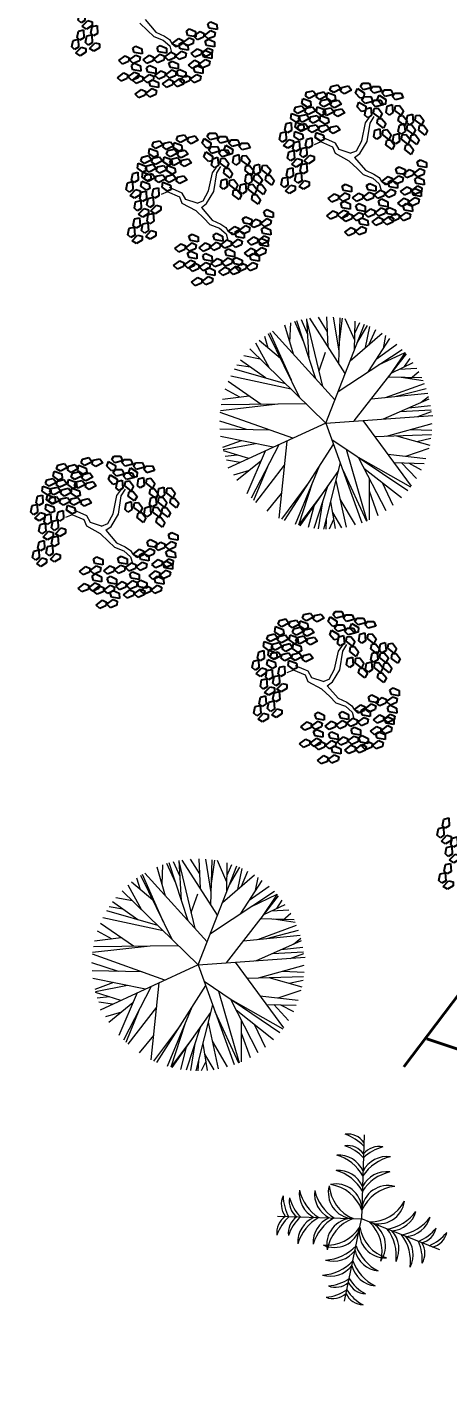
# Model space of a CAD drawing. Header units: millimetres. Extents: x 997 to 4249, y 599 to 1440.
# Drawn here: x 1456.35 to 1471.57, y 842.01 to 891.69 of the extents above; entities that cross this region are included whole.
import ezdxf

# ---------------------------------------------------------------- set-up
doc = ezdxf.new("R2010")
doc.units = ezdxf.units.MM
doc.linetypes.add('Continuo', pattern=[0])
doc.layers.add('cercas existentes', color=18, linetype='Continuous')
doc.layers.add('taludes', color=9, linetype='Continuous')
doc.styles.add('1mm', font='romans.shx', dxfattribs={"height": 2})

# ---------------------------------------------------------------- blocks, each defined once
blk = doc.blocks.new('L', base_point=(1.368, 0.591))
at = {"linetype": 'Continuo'}
for p, q in [((1.281, 0.65), (1.312, 0.675)), ((1.294, 0.6), (1.281, 0.65)), ((1.312, 0.675), (1.342, 0.621)), ((1.275, 0.567), (1.306, 0.592)), ((1.288, 0.517), (1.275, 0.567)), ((1.322, 0.591), (1.294, 0.6)), ((1.306, 0.592), (1.336, 0.538)), ((1.336, 0.538), (1.317, 0.508)), ((1.342, 0.621), (1.322, 0.591)), ((1.337, 0.489), (1.356, 0.548)), ((1.356, 0.548), (1.391, 0.554)), ((1.391, 0.554), (1.404, 0.527)), ((1.317, 0.508), (1.288, 0.517)), ((1.376, 0.484), (1.337, 0.489)), ((1.404, 0.527), (1.376, 0.484))]:
    blk.add_line(p, q, dxfattribs=at)
blk = doc.blocks.new('gtfoods1')
at = {"layer": 'taludes', "linetype": 'Continuo', "lineweight": 5, "extrusion": (-0.012368, -0.016489, 0.999788)}
for p, q in [((-463.845, 231.05, 12.071), (-463.454, 230.592, 12.068)), ((-464.037, 230.921, 12.067), (-463.756, 230.655, 12.066)), ((-463.756, 230.655, 12.066), (-463.532, 230.432, 12.065)), ((-463.454, 230.592, 12.068), (-463.141, 230.447, 12.07)), ((-463.532, 230.432, 12.065), (-463.189, 230.3, 12.067)), ((-463.189, 230.3, 12.067), (-462.95, 230.09, 12.066)), ((-463.141, 230.447, 12.07), (-462.957, 230.32, 12.07)), ((-462.957, 230.32, 12.07), (-462.874, 230.182, 12.069)), ((-462.95, 230.09, 12.066), (-462.884, 229.859, 12.063)), ((-462.874, 230.182, 12.069), (-462.717, 230.123, 12.07)), ((-455.854, 227.3, 12.097), (-455.673, 227.55, 12.103)), ((-455.695, 227.295, 12.099), (-455.543, 227.533, 12.104)), ((-455.99, 226.643, 12.084), (-455.854, 227.3, 12.097)), ((-455.803, 226.623, 12.086), (-455.695, 227.295, 12.099)), ((-457.481, 226.609, 12.065), (-457.716, 226.508, 12.061)), ((-457.039, 226.42, 12.068), (-457.481, 226.609, 12.065)), ((-456.947, 226.565, 12.071), (-457.404, 226.768, 12.069)), ((-456.81, 226.331, 12.069), (-456.947, 226.565, 12.071)), ((-456.19, 226.285, 12.076), (-455.99, 226.643, 12.084)), ((-456.063, 226.186, 12.076), (-455.803, 226.623, 12.086)), ((-456.945, 226.187, 12.065), (-457.039, 226.42, 12.068)), ((-456.447, 225.915, 12.067), (-456.945, 226.187, 12.065)), ((-456.409, 226.197, 12.072), (-456.81, 226.331, 12.069)), ((-456.409, 226.197, 12.072), (-456.19, 226.285, 12.076)), ((-456.255, 226.044, 12.071), (-456.063, 226.186, 12.076)), ((-456.255, 226.044, 12.071), (-455.864, 225.586, 12.068)), ((-461.407, 225.488, 12.097), (-461.225, 225.738, 12.103)), ((-461.248, 225.483, 12.099), (-461.096, 225.721, 12.104)), ((-456.447, 225.915, 12.067), (-456.166, 225.65, 12.066)), ((-456.166, 225.65, 12.066), (-455.942, 225.427, 12.065)), ((-455.864, 225.586, 12.068), (-455.551, 225.441, 12.07)), ((-461.543, 224.831, 12.084), (-461.407, 225.488, 12.097)), ((-461.355, 224.811, 12.086), (-461.248, 225.483, 12.099)), ((-455.942, 225.427, 12.065), (-455.599, 225.294, 12.067)), ((-455.599, 225.294, 12.067), (-455.36, 225.084, 12.066)), ((-455.551, 225.441, 12.07), (-455.367, 225.314, 12.07)), ((-455.367, 225.314, 12.07), (-455.284, 225.176, 12.069)), ((-455.36, 225.084, 12.066), (-455.295, 224.853, 12.063)), ((-455.284, 225.176, 12.069), (-455.127, 225.117, 12.07)), ((-463.033, 224.797, 12.065), (-463.268, 224.696, 12.061)), ((-462.591, 224.608, 12.068), (-463.033, 224.797, 12.065)), ((-462.5, 224.753, 12.071), (-462.956, 224.956, 12.069)), ((-462.497, 224.375, 12.065), (-462.591, 224.608, 12.068)), ((-462.363, 224.519, 12.069), (-462.5, 224.753, 12.071)), ((-461.742, 224.473, 12.076), (-461.543, 224.831, 12.084)), ((-461.615, 224.374, 12.076), (-461.355, 224.811, 12.086)), ((-462, 224.103, 12.067), (-462.497, 224.375, 12.065)), ((-461.962, 224.385, 12.072), (-462.363, 224.519, 12.069)), ((-462, 224.103, 12.067), (-461.719, 223.838, 12.066)), ((-461.962, 224.385, 12.072), (-461.742, 224.473, 12.076)), ((-461.807, 224.232, 12.071), (-461.615, 224.374, 12.076)), ((-461.807, 224.232, 12.071), (-461.417, 223.774, 12.068)), ((-461.719, 223.838, 12.066), (-461.494, 223.615, 12.065)), ((-461.494, 223.615, 12.065), (-461.152, 223.482, 12.067)), ((-461.417, 223.774, 12.068), (-461.103, 223.629, 12.07)), ((-461.103, 223.629, 12.07), (-460.919, 223.502, 12.07)), ((-461.152, 223.482, 12.067), (-460.912, 223.272, 12.066)), ((-460.919, 223.502, 12.07), (-460.837, 223.364, 12.069)), ((-460.912, 223.272, 12.066), (-460.847, 223.041, 12.063)), ((-460.837, 223.364, 12.069), (-460.68, 223.305, 12.07)), ((-465.001, 213.119, 12.084), (-464.865, 213.776, 12.097)), ((-464.865, 213.776, 12.097), (-464.683, 214.026, 12.103)), ((-464.814, 213.099, 12.086), (-464.706, 213.771, 12.099)), ((-464.706, 213.771, 12.099), (-464.554, 214.009, 12.104)), ((-465.958, 213.041, 12.071), (-466.415, 213.244, 12.069)), ((-465.2, 212.761, 12.076), (-465.001, 213.119, 12.084)), ((-466.492, 213.085, 12.065), (-466.726, 212.984, 12.061)), ((-466.049, 212.895, 12.068), (-466.492, 213.085, 12.065)), ((-465.956, 212.663, 12.065), (-466.049, 212.895, 12.068)), ((-465.821, 212.807, 12.069), (-465.958, 213.041, 12.071)), ((-465.458, 212.391, 12.067), (-465.956, 212.663, 12.065)), ((-465.42, 212.673, 12.072), (-465.821, 212.807, 12.069)), ((-465.42, 212.673, 12.072), (-465.2, 212.761, 12.076)), ((-465.266, 212.52, 12.071), (-465.073, 212.662, 12.076)), ((-465.073, 212.662, 12.076), (-464.814, 213.099, 12.086)), ((-465.458, 212.391, 12.067), (-465.177, 212.125, 12.066)), ((-465.266, 212.52, 12.071), (-464.875, 212.062, 12.068)), ((-465.177, 212.125, 12.066), (-464.952, 211.902, 12.065)), ((-464.952, 211.902, 12.065), (-464.61, 211.77, 12.067)), ((-464.875, 212.062, 12.068), (-464.562, 211.917, 12.07)), ((-464.61, 211.77, 12.067), (-464.37, 211.56, 12.066)), ((-464.562, 211.917, 12.07), (-464.377, 211.79, 12.07)), ((-464.377, 211.79, 12.07), (-464.295, 211.652, 12.069)), ((-464.295, 211.652, 12.069), (-464.138, 211.593, 12.07)), ((-464.37, 211.56, 12.066), (-464.305, 211.329, 12.063)), ((-456.843, 208.137, 12.097), (-456.661, 208.388, 12.103)), ((-456.684, 208.132, 12.099), (-456.532, 208.37, 12.104)), ((-456.979, 207.48, 12.084), (-456.843, 208.137, 12.097)), ((-456.792, 207.461, 12.086), (-456.684, 208.132, 12.099)), ((-458.469, 207.446, 12.065), (-458.704, 207.346, 12.061)), ((-458.027, 207.257, 12.068), (-458.469, 207.446, 12.065)), ((-457.936, 207.402, 12.071), (-458.392, 207.606, 12.069)), ((-457.933, 207.024, 12.065), (-458.027, 207.257, 12.068)), ((-457.799, 207.168, 12.069), (-457.936, 207.402, 12.071)), ((-457.398, 207.034, 12.072), (-457.799, 207.168, 12.069)), ((-457.178, 207.122, 12.076), (-456.979, 207.48, 12.084)), ((-457.051, 207.023, 12.076), (-456.792, 207.461, 12.086)), ((-457.436, 206.752, 12.067), (-457.933, 207.024, 12.065)), ((-457.436, 206.752, 12.067), (-457.155, 206.487, 12.066)), ((-457.398, 207.034, 12.072), (-457.178, 207.122, 12.076)), ((-457.244, 206.881, 12.071), (-457.051, 207.023, 12.076)), ((-457.244, 206.881, 12.071), (-456.853, 206.423, 12.068)), ((-457.155, 206.487, 12.066), (-456.93, 206.264, 12.065)), ((-456.93, 206.264, 12.065), (-456.588, 206.132, 12.067)), ((-456.853, 206.423, 12.068), (-456.54, 206.278, 12.07)), ((-456.54, 206.278, 12.07), (-456.355, 206.151, 12.07)), ((-456.588, 206.132, 12.067), (-456.348, 205.921, 12.066)), ((-456.355, 206.151, 12.07), (-456.273, 206.013, 12.069)), ((-456.348, 205.921, 12.066), (-456.283, 205.69, 12.063)), ((-456.273, 206.013, 12.069), (-456.116, 205.955, 12.07))]:
    blk.add_line(p, q, dxfattribs=at)
at = {"layer": 'taludes', "lineweight": 5, "extrusion": (-0.01642, -0.01246, 0.999788)}
for p, q in [((-458.1, 219.371, 12.099), (-458.424, 220.088, 12.102)), ((-457.659, 218.014, 12.089), (-458.341, 220.113, 12.104)), ((-457.95, 219.623, 12.104), (-458.183, 220.154, 12.107)), ((-457.896, 218.742, 12.094), (-457.985, 220.195, 12.111)), ((-457.402, 217.731, 12.09), (-457.983, 220.16, 12.11)), ((-456.592, 218.21, 12.109), (-457.875, 220.214, 12.113)), ((-457.235, 219.718, 12.117), (-457.564, 220.248, 12.118)), ((-457.211, 219.178, 12.111), (-457.258, 220.258, 12.124)), ((-456.817, 219.031, 12.116), (-457.016, 220.248, 12.127)), ((-456.831, 218.583, 12.11), (-456.78, 220.223, 12.131)), ((-456.807, 219.36, 12.12), (-456.689, 220.21, 12.132)), ((-456.251, 219.412, 12.13), (-456.59, 220.193, 12.134)), ((-456.258, 219.066, 12.125), (-456.237, 220.11, 12.138)), ((-458.234, 217.329, 12.071), (-459.373, 219.648, 12.081)), ((-458.545, 217.96, 12.074), (-459.31, 219.688, 12.083)), ((-456.966, 217.251, 12.091), (-459.226, 219.738, 12.085)), ((-458.471, 218.906, 12.087), (-458.778, 219.96, 12.095)), ((-458.596, 219.338, 12.09), (-458.567, 220.041, 12.099)), ((-457.294, 216.411, 12.075), (-455.893, 220.002, 12.143)), ((-456.413, 218.669, 12.118), (-455.253, 219.672, 12.149)), ((-456.246, 219.67, 12.133), (-456.069, 220.058, 12.141)), ((-456.161, 219.314, 12.13), (-455.785, 219.949, 12.144)), ((-455.859, 219.148, 12.133), (-455.698, 219.911, 12.145)), ((-455.721, 219.267, 12.136), (-455.487, 219.807, 12.147)), ((-455.209, 219.112, 12.143), (-455.121, 219.585, 12.15)), ((-457.294, 216.411, 12.075), (-460.047, 219.098, 12.063)), ((-459.333, 218.401, 12.066), (-459.828, 219.305, 12.069)), ((-458.934, 218.753, 12.077), (-459.71, 219.405, 12.073)), ((-459.384, 219.131, 12.075), (-459.512, 219.554, 12.078)), ((-456.848, 217.553, 12.097), (-454.526, 219.082, 12.154)), ((-455.75, 218.276, 12.124), (-454.972, 219.478, 12.151)), ((-455.441, 218.753, 12.135), (-454.72, 219.27, 12.153)), ((-459.482, 218.046, 12.059), (-460.392, 218.692, 12.053)), ((-459.672, 218.732, 12.065), (-460.272, 218.846, 12.056)), ((-457.54, 218.306, 12.095), (-457.309, 218.984, 12.107)), ((-456.266, 216.484, 12.093), (-454.379, 218.921, 12.154)), ((-455.382, 218.518, 12.133), (-454.425, 218.974, 12.154)), ((-454.425, 218.974, 12.154), (-455.02, 218.092, 12.133)), ((-454.908, 218.237, 12.137), (-454.135, 218.607, 12.154)), ((-454.447, 218.457, 12.147), (-454.245, 218.757, 12.154)), ((-458.555, 217.642, 12.07), (-460.743, 218.115, 12.04)), ((-458.755, 217.837, 12.069), (-460.605, 218.37, 12.045)), ((-460.023, 218.431, 12.055), (-460.515, 218.515, 12.048)), ((-455.02, 218.092, 12.133), (-453.818, 218.058, 12.153)), ((-454.639, 218.366, 12.143), (-454.004, 218.405, 12.154)), ((-454.565, 218.079, 12.141), (-453.772, 217.959, 12.152)), ((-454.228, 218.028, 12.146), (-453.932, 218.281, 12.154)), ((-460.407, 217.347, 12.036), (-460.94, 217.638, 12.03)), ((-459.638, 217.085, 12.045), (-460.835, 217.914, 12.036)), ((-455.135, 217.334, 12.122), (-453.726, 217.848, 12.152)), ((-454.8, 217.367, 12.128), (-453.657, 217.665, 12.15)), ((-459.032, 217.091, 12.055), (-461.115, 216.856, 12.018)), ((-458.002, 217.102, 12.072), (-461.084, 217.07, 12.021)), ((-460.076, 217.388, 12.041), (-461.044, 217.268, 12.024)), ((-455.647, 217.282, 12.113), (-453.601, 217.488, 12.149)), ((-455.202, 216.559, 12.111), (-453.549, 217.292, 12.147)), ((-453.843, 217.162, 12.141), (-453.571, 217.378, 12.148)), ((-458.497, 215.855, 12.048), (-461.122, 216.795, 12.017)), ((-457.294, 216.411, 12.075), (-453.419, 216.686, 12.142)), ((-454.604, 216.824, 12.124), (-453.476, 216.887, 12.144)), ((-454.283, 216.967, 12.131), (-453.5, 217.047, 12.145)), ((-453.964, 216.647, 12.133), (-453.469, 216.826, 12.143)), ((-460.173, 216.171, 12.025), (-461.14, 216.481, 12.013)), ((-459.326, 216.152, 12.038), (-461.135, 216.193, 12.009)), ((-457.294, 216.411, 12.075), (-460.848, 214.771, 11.996)), ((-457.294, 216.411, 12.075), (-455.988, 212.791, 12.051)), ((-455.951, 216.506, 12.098), (-454.2, 214.124, 12.097)), ((-455.103, 215.938, 12.105), (-453.447, 216.395, 12.138)), ((-454.229, 216.179, 12.122), (-453.455, 216.152, 12.135)), ((-459.203, 215.529, 12.033), (-461.109, 215.919, 12.006)), ((-460.362, 215.766, 12.017), (-461.037, 215.522, 12.002)), ((-459.849, 215.661, 12.024), (-461.014, 215.433, 12.002)), ((-458.996, 215.625, 12.037), (-460.003, 213.679, 11.996)), ((-458.711, 215.757, 12.044), (-459.001, 212.963, 12.004)), ((-457.022, 215.657, 12.07), (-458.802, 212.872, 12.006)), ((-457.079, 215.814, 12.071), (-454.327, 213.961, 12.093)), ((-455.524, 215.925, 12.098), (-453.47, 215.988, 12.133)), ((-454.731, 215.949, 12.111), (-453.531, 215.61, 12.127)), ((-453.998, 215.742, 12.121), (-453.487, 215.856, 12.131)), ((-460.091, 215.12, 12.013), (-461.007, 215.404, 12.001)), ((-460.51, 215.25, 12.008), (-460.946, 215.201, 12)), ((-459.499, 215.393, 12.026), (-460.162, 213.847, 11.996)), ((-456.556, 215.462, 12.075), (-455.807, 212.862, 12.055)), ((-456.12, 215.168, 12.079), (-454.223, 214.093, 12.097)), ((-456.12, 215.168, 12.079), (-455.126, 213.232, 12.071)), ((-455.054, 215.286, 12.098), (-453.668, 215.125, 12.119)), ((-454.394, 215.21, 12.108), (-453.557, 215.494, 12.125)), ((-460.396, 214.979, 12.006), (-460.895, 215.057, 11.999)), ((-460.069, 214.692, 12.008), (-460.646, 214.524, 11.996)), ((-459.655, 215.028, 12.019), (-460.524, 214.322, 11.996)), ((-459.413, 214.819, 12.02), (-459.917, 213.597, 11.997)), ((-458.802, 214.879, 12.031), (-459.846, 213.532, 11.997)), ((-457.524, 214.871, 12.052), (-458.413, 212.73, 12.011)), ((-456.841, 214.685, 12.061), (-458.243, 212.682, 12.013)), ((-456.771, 214.962, 12.066), (-457.375, 212.564, 12.026)), ((-456.683, 214.717, 12.064), (-455.827, 212.853, 12.055)), ((-455.918, 214.774, 12.077), (-454.56, 213.703, 12.086)), ((-454.826, 214.976, 12.098), (-453.736, 214.947, 12.115)), ((-454.549, 214.968, 12.102), (-454.016, 214.396, 12.104)), ((-454.304, 214.962, 12.106), (-453.839, 214.717, 12.111)), ((-457.936, 214.226, 12.037), (-458.905, 212.917, 12.005)), ((-457.778, 214.26, 12.04), (-458.285, 212.702, 12.013)), ((-457.224, 214.139, 12.048), (-457.732, 212.588, 12.02)), ((-456.932, 214.327, 12.055), (-456.563, 212.633, 12.04)), ((-455.731, 214.412, 12.076), (-455.728, 212.896, 12.057)), ((-455.257, 214.253, 12.082), (-454.864, 213.428, 12.078)), ((-458.909, 213.85, 12.017), (-459.434, 213.214, 12)), ((-457.458, 213.805, 12.04), (-458.285, 212.702, 12.013)), ((-456.783, 213.645, 12.049), (-456.239, 212.711, 12.046)), ((-455.73, 213.949, 12.07), (-455.411, 213.055, 12.064)), ((-457.722, 213.428, 12.031), (-457.934, 212.617, 12.017)), ((-457.416, 213.553, 12.037), (-457.569, 212.573, 12.023)), ((-457.126, 213.555, 12.042), (-456.961, 212.578, 12.033)), ((-457.06, 213.167, 12.038), (-456.729, 212.605, 12.037)), ((-457.285, 212.924, 12.032), (-457.298, 212.563, 12.027)), ((-457.017, 212.907, 12.036), (-457.178, 212.565, 12.029)), ((-463.101, 199.248, 12.087), (-463.408, 200.302, 12.095)), ((-463.226, 199.679, 12.09), (-463.197, 200.383, 12.099)), ((-462.73, 199.712, 12.099), (-463.054, 200.43, 12.102)), ((-462.289, 198.355, 12.089), (-462.971, 200.454, 12.104)), ((-462.58, 199.964, 12.104), (-462.814, 200.495, 12.107)), ((-462.526, 199.083, 12.094), (-462.615, 200.537, 12.111)), ((-462.032, 198.072, 12.09), (-462.613, 200.501, 12.11)), ((-461.222, 198.552, 12.109), (-462.505, 200.555, 12.113)), ((-461.865, 200.059, 12.117), (-462.194, 200.59, 12.118)), ((-461.924, 196.752, 12.075), (-460.523, 200.343, 12.143)), ((-461.841, 199.519, 12.111), (-461.889, 200.599, 12.124)), ((-461.447, 199.373, 12.116), (-461.646, 200.589, 12.127)), ((-461.461, 198.925, 12.11), (-461.41, 200.565, 12.131)), ((-461.437, 199.702, 12.12), (-461.319, 200.551, 12.132)), ((-460.881, 199.753, 12.13), (-461.221, 200.534, 12.134)), ((-460.888, 199.408, 12.125), (-460.867, 200.451, 12.138)), ((-460.876, 200.011, 12.133), (-460.7, 200.399, 12.141)), ((-460.792, 199.655, 12.13), (-460.415, 200.291, 12.144)), ((-460.489, 199.489, 12.133), (-460.328, 200.252, 12.145)), ((-463.564, 199.094, 12.077), (-464.34, 199.747, 12.073)), ((-464.014, 199.472, 12.075), (-464.143, 199.896, 12.078)), ((-462.865, 197.67, 12.071), (-464.004, 199.989, 12.081)), ((-463.175, 198.302, 12.074), (-463.94, 200.029, 12.083)), ((-461.596, 197.592, 12.091), (-463.856, 200.079, 12.085)), ((-461.043, 199.011, 12.118), (-459.883, 200.013, 12.149)), ((-460.38, 198.617, 12.124), (-459.602, 199.819, 12.151)), ((-460.351, 199.609, 12.136), (-460.117, 200.148, 12.147)), ((-459.839, 199.453, 12.143), (-459.751, 199.927, 12.15)), ((-461.924, 196.752, 12.075), (-464.677, 199.439, 12.063)), ((-463.963, 198.742, 12.066), (-464.458, 199.647, 12.069)), ((-462.17, 198.647, 12.095), (-461.939, 199.325, 12.107)), ((-461.478, 197.895, 12.097), (-459.156, 199.423, 12.154)), ((-460.896, 196.825, 12.093), (-459.009, 199.262, 12.154)), ((-460.071, 199.095, 12.135), (-459.35, 199.611, 12.153)), ((-460.012, 198.86, 12.133), (-459.055, 199.315, 12.154)), ((-459.055, 199.315, 12.154), (-459.65, 198.434, 12.133)), ((-463.385, 198.178, 12.069), (-465.235, 198.711, 12.045)), ((-464.653, 198.772, 12.055), (-465.145, 198.857, 12.048)), ((-464.112, 198.387, 12.059), (-465.022, 199.034, 12.053)), ((-464.302, 199.073, 12.065), (-464.903, 199.187, 12.056)), ((-459.539, 198.578, 12.137), (-458.766, 198.948, 12.154)), ((-459.269, 198.707, 12.143), (-458.635, 198.747, 12.154)), ((-459.077, 198.799, 12.147), (-458.876, 199.098, 12.154)), ((-464.268, 197.426, 12.045), (-465.466, 198.255, 12.036)), ((-463.186, 197.983, 12.07), (-465.373, 198.456, 12.04)), ((-459.65, 198.434, 12.133), (-458.448, 198.399, 12.153)), ((-459.195, 198.421, 12.141), (-458.403, 198.301, 12.152)), ((-458.858, 198.37, 12.146), (-458.563, 198.623, 12.154)), ((-464.707, 197.73, 12.041), (-465.674, 197.61, 12.024)), ((-465.037, 197.689, 12.036), (-465.57, 197.979, 12.03)), ((-460.278, 197.623, 12.113), (-458.231, 197.829, 12.149)), ((-459.765, 197.675, 12.122), (-458.356, 198.19, 12.152)), ((-459.43, 197.709, 12.128), (-458.287, 198.006, 12.15)), ((-458.473, 197.503, 12.141), (-458.201, 197.72, 12.148)), ((-463.662, 197.432, 12.055), (-465.745, 197.198, 12.018)), ((-462.632, 197.443, 12.072), (-465.714, 197.411, 12.021)), ((-459.832, 196.9, 12.111), (-458.179, 197.634, 12.147)), ((-459.234, 197.166, 12.124), (-458.107, 197.228, 12.144)), ((-458.913, 197.308, 12.131), (-458.13, 197.389, 12.145)), ((-464.804, 196.513, 12.025), (-465.77, 196.822, 12.013)), ((-463.127, 196.197, 12.048), (-465.752, 197.137, 12.017)), ((-461.924, 196.752, 12.075), (-465.478, 195.112, 11.996)), ((-461.924, 196.752, 12.075), (-458.049, 197.027, 12.142)), ((-461.924, 196.752, 12.075), (-460.618, 193.133, 12.051)), ((-460.581, 196.847, 12.098), (-458.83, 194.465, 12.097)), ((-459.733, 196.279, 12.105), (-458.077, 196.736, 12.138)), ((-458.594, 196.988, 12.133), (-458.099, 197.168, 12.143)), ((-463.956, 196.494, 12.038), (-465.765, 196.534, 12.009)), ((-463.833, 195.871, 12.033), (-465.739, 196.26, 12.006)), ((-460.154, 196.266, 12.098), (-458.1, 196.329, 12.133)), ((-459.361, 196.291, 12.111), (-458.161, 195.952, 12.127)), ((-458.859, 196.52, 12.122), (-458.086, 196.493, 12.135)), ((-464.992, 196.108, 12.017), (-465.667, 195.864, 12.002)), ((-464.479, 196.003, 12.024), (-465.645, 195.775, 12.002)), ((-464.721, 195.461, 12.013), (-465.637, 195.746, 12.001)), ((-464.129, 195.734, 12.026), (-464.792, 194.188, 11.996)), ((-463.627, 195.966, 12.037), (-464.633, 194.021, 11.996)), ((-463.341, 196.098, 12.044), (-463.631, 193.305, 12.004)), ((-461.652, 195.998, 12.07), (-463.433, 193.213, 12.006)), ((-461.709, 196.155, 12.071), (-458.957, 194.303, 12.093)), ((-461.186, 195.803, 12.075), (-460.437, 193.203, 12.055)), ((-459.024, 195.551, 12.108), (-458.187, 195.835, 12.125)), ((-458.628, 196.084, 12.121), (-458.117, 196.197, 12.131)), ((-465.14, 195.591, 12.008), (-465.576, 195.543, 12)), ((-465.026, 195.321, 12.006), (-465.525, 195.399, 11.999)), ((-464.285, 195.37, 12.019), (-465.154, 194.663, 11.996)), ((-461.402, 195.304, 12.066), (-462.006, 192.906, 12.026)), ((-460.75, 195.51, 12.079), (-458.853, 194.434, 12.097)), ((-460.75, 195.51, 12.079), (-459.756, 193.573, 12.071)), ((-459.685, 195.628, 12.098), (-458.298, 195.467, 12.119)), ((-459.456, 195.317, 12.098), (-458.366, 195.288, 12.115)), ((-459.18, 195.31, 12.102), (-458.646, 194.738, 12.104)), ((-458.934, 195.303, 12.106), (-458.469, 195.058, 12.111)), ((-464.699, 195.034, 12.008), (-465.276, 194.865, 11.996)), ((-464.044, 195.16, 12.02), (-464.547, 193.938, 11.997)), ((-463.432, 195.221, 12.031), (-464.476, 193.873, 11.997)), ((-462.154, 195.213, 12.052), (-463.043, 193.071, 12.011)), ((-461.471, 195.027, 12.061), (-462.873, 193.024, 12.013)), ((-461.313, 195.059, 12.064), (-460.457, 193.195, 12.055)), ((-460.548, 195.116, 12.077), (-459.19, 194.045, 12.086)), ((-460.362, 194.753, 12.076), (-460.358, 193.237, 12.057)), ((-462.566, 194.568, 12.037), (-463.536, 193.259, 12.005)), ((-462.408, 194.601, 12.04), (-462.915, 193.043, 12.013)), ((-461.854, 194.48, 12.048), (-462.362, 192.93, 12.02)), ((-461.562, 194.668, 12.055), (-461.193, 192.975, 12.04)), ((-460.361, 194.29, 12.07), (-460.041, 193.397, 12.064)), ((-459.887, 194.595, 12.082), (-459.494, 193.769, 12.078)), ((-463.539, 194.192, 12.017), (-464.064, 193.555, 12)), ((-462.088, 194.146, 12.04), (-462.915, 193.043, 12.013)), ((-462.352, 193.769, 12.031), (-462.564, 192.958, 12.017)), ((-462.046, 193.894, 12.037), (-462.199, 192.915, 12.023)), ((-461.756, 193.896, 12.042), (-461.591, 192.919, 12.033)), ((-461.413, 193.986, 12.049), (-460.869, 193.052, 12.046)), ((-461.915, 193.266, 12.032), (-461.928, 192.905, 12.027)), ((-461.647, 193.248, 12.036), (-461.808, 192.906, 12.029)), ((-461.691, 193.508, 12.038), (-461.359, 192.946, 12.037))]:
    blk.add_line(p, q, dxfattribs=at)
at = {"layer": 'taludes', "linetype": 'Continuous', "lineweight": 5}
for p in [(-455.907, 190.588, 12.071), (-459.049, 187.631, 12.071), (-456.62, 184.552, 12.071), (-453.165, 186.409, 12.071)]:
    blk.add_line(p, (-455.999, 187.539, 12.071), dxfattribs=at)
for centre, radius, start, end in [((-456.495, 189.908, 12.071), 0.704, 34.5568, 97.8912), ((-457.091, 189.101, 12.071), 1.585, 42.3431, 71.6462), ((-456.841, 188.878, 12.071), 0.975, 23.5157, 93.6605), ((-457.373, 188.286, 12.071), 1.635, 29.638, 73.3034), ((-456.508, 189.492, 12.071), 0.704, 34.5568, 97.8912), ((-457.104, 188.685, 12.071), 1.585, 42.3431, 71.6462), ((-454.583, 188.201, 12.071), 1.635, 103.2303, 146.8956), ((-455.078, 188.825, 12.071), 0.975, 82.8731, 153.0179), ((-454.828, 188.616, 12.071), 1.585, 104.8875, 134.1905), ((-455.373, 189.458, 12.071), 0.704, 78.6425, 141.9769), ((-456.858, 188.324, 12.071), 0.975, 23.5157, 93.6605), ((-457.39, 187.731, 12.071), 1.635, 29.638, 73.3034), ((-456.932, 187.853, 12.071), 0.951, 1.6928, 101.9014), ((-457.342, 187.361, 12.071), 1.438, 19.9333, 81.4546), ((-454.6, 187.647, 12.071), 1.635, 103.2303, 146.8956), ((-455.095, 188.27, 12.071), 0.975, 82.8731, 153.0179), ((-458.206, 188.064, 12.071), 0.704, 154.0494, 217.3837), ((-457.255, 188.381, 12.071), 1.585, 180.2943, 209.5974), ((-457.918, 188.165, 12.071), 0.704, 168.6425, 231.9769), ((-457.077, 188.711, 12.071), 1.585, 194.8875, 224.1905), ((-457.285, 188.46, 12.071), 0.975, 172.8731, 243.0179), ((-456.662, 188.955, 12.071), 1.635, 193.2303, 236.8956), ((-456.731, 188.443, 12.071), 0.975, 172.8731, 243.0179), ((-456.107, 188.939, 12.071), 1.635, 193.2303, 236.8956), ((-456.256, 188.489, 12.071), 0.951, 164.6323, 264.8409), ((-455.74, 188.868, 12.071), 1.438, 185.079, 246.6004), ((-455.049, 187.796, 12.071), 0.951, 74.6323, 174.8409), ((-454.67, 187.28, 12.071), 1.438, 95.079, 156.6004), ((-455.708, 188.862, 12.071), 1.438, 269.9333, 331.4546), ((-455.385, 188.308, 12.071), 0.951, 251.6928, 351.9014), ((-455.343, 188.78, 12.071), 1.635, 279.638, 323.3034), ((-454.968, 188.077, 12.071), 0.975, 273.5157, 343.6605), ((-458.369, 187.043, 12.071), 0.704, 124.5568, 187.8912), ((-457.562, 186.447, 12.071), 1.585, 132.3431, 161.6462), ((-457.953, 187.03, 12.071), 0.704, 124.5568, 187.8912), ((-457.146, 186.434, 12.071), 1.585, 132.3431, 161.6462), ((-457.339, 186.697, 12.071), 0.975, 113.5157, 183.6605), ((-456.746, 186.165, 12.071), 1.635, 119.638, 163.3034), ((-456.784, 186.68, 12.071), 0.975, 113.5157, 183.6605), ((-456.191, 186.148, 12.071), 1.635, 119.638, 163.3034), ((-456.313, 186.606, 12.071), 0.951, 91.6928, 191.9014), ((-455.821, 186.196, 12.071), 1.438, 109.9333, 171.4546), ((-456.698, 186.378, 12.071), 1.438, 345.079, 46.6004), ((-456.083, 186.558, 12.071), 0.951, 324.6323, 64.8409), ((-454.828, 188.574, 12.071), 1.635, 279.638, 323.3034), ((-454.453, 187.872, 12.071), 0.975, 273.5157, 343.6605), ((-457.263, 188.025, 12.071), 1.438, 265.079, 326.6004), ((-456.98, 187.451, 12.071), 0.951, 244.6323, 344.8409), ((-455.135, 187.068, 12.071), 0.951, 171.6928, 271.9014), ((-454.646, 187.481, 12.071), 1.438, 189.9333, 251.4546), ((-456.377, 186.187, 12.071), 1.635, 353.2303, 36.8956), ((-455.621, 186.439, 12.071), 0.975, 332.8731, 43.0179), ((-455.861, 185.981, 12.071), 1.635, 353.2303, 36.8956), ((-455.106, 186.233, 12.071), 0.975, 332.8731, 43.0179), ((-454.544, 188.185, 12.071), 1.585, 292.3431, 321.6462), ((-453.99, 187.349, 12.071), 0.704, 284.5568, 347.8912), ((-454.158, 188.03, 12.071), 1.585, 292.3431, 321.6462), ((-453.603, 187.195, 12.071), 0.704, 284.5568, 347.8912), ((-457.396, 187.676, 12.071), 1.635, 273.2303, 316.8956), ((-457.017, 186.976, 12.071), 0.975, 252.8731, 323.0179), ((-455.29, 186.617, 12.071), 0.975, 193.5157, 263.6605), ((-454.663, 187.108, 12.071), 1.635, 199.638, 243.3034), ((-455.387, 186.069, 12.071), 1.585, 354.8875, 24.1905), ((-454.41, 186.294, 12.071), 0.704, 328.6425, 31.9769), ((-457.509, 187.132, 12.071), 1.635, 273.2303, 316.8956), ((-457.13, 186.432, 12.071), 0.975, 252.8731, 323.0179), ((-455.403, 186.073, 12.071), 0.975, 193.5157, 263.6605), ((-454.776, 186.565, 12.071), 1.635, 199.638, 243.3034), ((-457.34, 186.681, 12.071), 1.585, 274.8875, 304.1905), ((-455.111, 186.218, 12.071), 1.585, 212.3431, 241.6462), ((-457.425, 186.274, 12.071), 1.585, 274.8875, 304.1905), ((-457.033, 185.35, 12.071), 0.704, 248.6425, 311.9769), ((-456.949, 185.758, 12.071), 0.704, 248.6425, 311.9769), ((-455.922, 185.119, 12.071), 0.704, 204.5568, 267.8912), ((-455.195, 185.811, 12.071), 1.585, 212.3431, 241.6462), ((-455.837, 185.527, 12.071), 0.704, 204.5568, 267.8912)]:
    blk.add_arc(centre, radius, start, end, dxfattribs=at)
at = {"layer": 'taludes', "linetype": 'Continuo', "lineweight": 5, "extrusion": (-0.012368, -0.016489, 0.999788)}
for p, xscale, yscale, zscale, rotation in [((-511.324, -94.289, 13.996), 4.693247905007419, 4.693247905007419, 4.693247905007419, 11.23182489907098), ((-507.837, -92.187, 13.996), 4.693247904105663, 4.693247904105663, 4.693247904105663, 135.1959007807611), ((-510.931, -95.2, 13.996), 4.693247905007419, 4.693247905007419, 4.693247905007419, 11.23182489907098), ((-510.63, -94.774, 13.996), 4.693247905007419, 4.693247905007419, 4.693247905007419, 11.23182489907098), ((-508.301, -92.859, 13.996), 4.693247904105663, 4.693247904105663, 4.693247904105663, 135.1959007807611), ((-509.479, -94.526, 13.996), 4.693247904105663, 4.693247904105663, 4.693247904105663, 135.1959007807611), ((-508.788, -93.976, 13.996), 4.693247904105663, 4.693247904105663, 4.693247904105663, 135.1959007807611), ((-508.227, -93.417, 13.996), 4.693247904105663, 4.693247904105663, 4.693247904105663, 135.1959007807611), ((-507.531, -92.747, 13.996), 4.693247904105663, 4.693247904105663, 4.693247904105663, 135.1959007807611), ((-508.104, -94.171, 13.996), 4.693247904105663, 4.693247904105663, 4.693247904105663, 135.1959007807611), ((-507.362, -93.139, 13.996), 4.693247904105663, 4.693247904105663, 4.693247904105663, 135.1959007807611), ((-509.146, -95.051, 13.996), 4.693247904105663, 4.693247904105663, 4.693247904105663, 135.1959007807611), ((-508.658, -94.79, 13.996), 4.693247904105663, 4.693247904105663, 4.693247904105663, 135.1959007807611), ((-507.697, -94.248, 13.996), 4.693247904105663, 4.693247904105663, 4.693247904105663, 135.1959007807611), ((-507.293, -93.766, 13.996), 4.693247904105663, 4.693247904105663, 4.693247904105663, 135.1959007807611), ((-508.269, -95.144, 13.996), 4.693247904105663, 4.693247904105663, 4.693247904105663, 135.1959007807611), ((-502.353, -91.225, 13.984), 4.693247905292083, 4.693247905292083, 4.693247905292083, 305.0710582407918), ((-501.548, -90.56, 13.984), 4.693247904986873, 4.693247904986873, 4.693247904986873, 292.8731664010561), ((-500.773, -90.28, 13.984), 4.693247904986873, 4.693247904986873, 4.693247904986873, 292.8731664010561), ((-502.936, -91.93, 13.984), 4.693247905292083, 4.693247905292083, 4.693247905292083, 305.0710582407918), ((-502.335, -91.854, 13.984), 4.693247905292083, 4.693247905292083, 4.693247905292083, 305.0710582407918), ((-501.21, -90.916, 13.984), 4.693247904986873, 4.693247904986873, 4.693247904986873, 292.8731664010561), ((-500.345, -90.688, 13.984), 4.693247905158423, 4.693247905158423, 4.693247905158423, 240.0875733262941), ((-502.937, -92.607, 13.984), 4.693247905292083, 4.693247905292083, 4.693247905292083, 305.0710582407918), ((-502.617, -92.761, 13.984), 4.693247905292083, 4.693247905292083, 4.693247905292083, 305.0710582407918), ((-502.05, -92.034, 13.984), 4.693247905292083, 4.693247905292083, 4.693247905292083, 305.0710582407918), ((-500.903, -91.228, 13.984), 4.693247905158423, 4.693247905158423, 4.693247905158423, 240.0875733262941), ((-499.544, -90.522, 13.984), 4.693247905158423, 4.693247905158423, 4.693247905158423, 240.0875733262941), ((-504.903, -95.341, 14.083), 4.693247904986873, 4.693247904986873, 4.693247904986873, 292.8731664010561), ((-502.896, -93.37, 13.984), 4.693247905007419, 4.693247905007419, 4.693247905007419, 11.23182489907098), ((-502.447, -93.054, 13.984), 4.693247905292083, 4.693247905292083, 4.693247905292083, 305.0710582407918), ((-501.812, -92.625, 13.984), 4.693247905292083, 4.693247905292083, 4.693247905292083, 305.0710582407918), ((-500.177, -91.658, 13.984), 4.693247905158423, 4.693247905158423, 4.693247905158423, 240.0875733262941), ((-499.524, -91.381, 13.984), 4.693247905158423, 4.693247905158423, 4.693247905158423, 240.0875733262941), ((-499.579, -90.975, 13.984), 4.693247905158423, 4.693247905158423, 4.693247905158423, 240.0875733262941), ((-506.29, -96.71, 14.083), 4.693247905292083, 4.693247905292083, 4.693247905292083, 305.0710582407918), ((-505.708, -96.005, 14.083), 4.693247905292083, 4.693247905292083, 4.693247905292083, 305.0710582407918), ((-504.564, -95.697, 14.083), 4.693247904986873, 4.693247904986873, 4.693247904986873, 292.8731664010561), ((-504.128, -95.06, 14.083), 4.693247904986873, 4.693247904986873, 4.693247904986873, 292.8731664010561), ((-502.248, -93.739, 13.984), 4.693247905007419, 4.693247905007419, 4.693247905007419, 11.23182489907098), ((-501.959, -93.371, 13.984), 4.693247905007419, 4.693247905007419, 4.693247905007419, 11.23182489907098), ((-506.292, -97.387, 14.083), 4.693247905292083, 4.693247905292083, 4.693247905292083, 305.0710582407918), ((-505.689, -96.635, 14.083), 4.693247905292083, 4.693247905292083, 4.693247905292083, 305.0710582407918), ((-505.405, -96.814, 14.083), 4.693247905292083, 4.693247905292083, 4.693247905292083, 305.0710582407918), ((-504.257, -96.008, 14.083), 4.693247905158423, 4.693247905158423, 4.693247905158423, 240.0875733262941), ((-503.7, -95.469, 14.083), 4.693247905158423, 4.693247905158423, 4.693247905158423, 240.0875733262941), ((-506.251, -98.15, 14.083), 4.693247905007419, 4.693247905007419, 4.693247905007419, 11.23182489907098), ((-505.971, -97.541, 14.083), 4.693247905292083, 4.693247905292083, 4.693247905292083, 305.0710582407918), ((-502.934, -95.755, 14.083), 4.693247905158423, 4.693247905158423, 4.693247905158423, 240.0875733262941), ((-502.899, -95.302, 14.083), 4.693247905158423, 4.693247905158423, 4.693247905158423, 240.0875733262941), ((-501.856, -94.65, 13.984), 4.693247905007419, 4.693247905007419, 4.693247905007419, 11.23182489907098), ((-501.554, -94.224, 13.984), 4.693247905007419, 4.693247905007419, 4.693247905007419, 11.23182489907098), ((-499.226, -92.309, 13.984), 4.693247904105663, 4.693247904105663, 4.693247904105663, 135.1959007807611), ((-498.761, -91.637, 13.984), 4.693247904105663, 4.693247904105663, 4.693247904105663, 135.1959007807611), ((-505.801, -97.834, 14.083), 4.693247905292083, 4.693247905292083, 4.693247905292083, 305.0710582407918), ((-505.167, -97.405, 14.083), 4.693247905292083, 4.693247905292083, 4.693247905292083, 305.0710582407918), ((-503.531, -96.439, 14.083), 4.693247905158423, 4.693247905158423, 4.693247905158423, 240.0875733262941), ((-502.878, -96.161, 14.083), 4.693247905158423, 4.693247905158423, 4.693247905158423, 240.0875733262941), ((-500.404, -93.977, 13.984), 4.693247904105663, 4.693247904105663, 4.693247904105663, 135.1959007807611), ((-499.713, -93.426, 13.984), 4.693247904105663, 4.693247904105663, 4.693247904105663, 135.1959007807611), ((-499.152, -92.867, 13.984), 4.693247904105663, 4.693247904105663, 4.693247904105663, 135.1959007807611), ((-498.456, -92.197, 13.984), 4.693247904105663, 4.693247904105663, 4.693247904105663, 135.1959007807611), ((-505.603, -98.519, 14.083), 4.693247905007419, 4.693247905007419, 4.693247905007419, 11.23182489907098), ((-505.314, -98.151, 14.083), 4.693247905007419, 4.693247905007419, 4.693247905007419, 11.23182489907098), ((-499.028, -93.621, 13.984), 4.693247904105663, 4.693247904105663, 4.693247904105663, 135.1959007807611), ((-498.287, -92.589, 13.984), 4.693247904105663, 4.693247904105663, 4.693247904105663, 135.1959007807611), ((-504.909, -99.005, 14.083), 4.693247905007419, 4.693247905007419, 4.693247905007419, 11.23182489907098), ((-502.116, -96.417, 14.083), 4.693247904105663, 4.693247904105663, 4.693247904105663, 135.1959007807611), ((-500.071, -94.501, 13.984), 4.693247904105663, 4.693247904105663, 4.693247904105663, 135.1959007807611), ((-499.582, -94.241, 13.984), 4.693247904105663, 4.693247904105663, 4.693247904105663, 135.1959007807611), ((-498.621, -93.698, 13.984), 4.693247904105663, 4.693247904105663, 4.693247904105663, 135.1959007807611), ((-498.217, -93.217, 13.984), 4.693247904105663, 4.693247904105663, 4.693247904105663, 135.1959007807611), ((-505.21, -99.431, 14.083), 4.693247905007419, 4.693247905007419, 4.693247905007419, 11.23182489907098), ((-502.58, -97.089, 14.083), 4.693247904105663, 4.693247904105663, 4.693247904105663, 135.1959007807611), ((-501.811, -96.978, 14.083), 4.693247904105663, 4.693247904105663, 4.693247904105663, 135.1959007807611), ((-499.193, -94.594, 13.984), 4.693247904105663, 4.693247904105663, 4.693247904105663, 135.1959007807611), ((-503.758, -98.757, 14.083), 4.693247904105663, 4.693247904105663, 4.693247904105663, 135.1959007807611), ((-503.068, -98.206, 14.083), 4.693247904105663, 4.693247904105663, 4.693247904105663, 135.1959007807611), ((-502.506, -97.647, 14.083), 4.693247904105663, 4.693247904105663, 4.693247904105663, 135.1959007807611), ((-501.641, -97.37, 14.083), 4.693247904105663, 4.693247904105663, 4.693247904105663, 135.1959007807611), ((-503.425, -99.282, 14.083), 4.693247904105663, 4.693247904105663, 4.693247904105663, 135.1959007807611), ((-502.937, -99.021, 14.083), 4.693247904105663, 4.693247904105663, 4.693247904105663, 135.1959007807611), ((-502.383, -98.401, 14.083), 4.693247904105663, 4.693247904105663, 4.693247904105663, 135.1959007807611), ((-501.572, -97.997, 14.083), 4.693247904105663, 4.693247904105663, 4.693247904105663, 135.1959007807611), ((-502.548, -99.374, 14.083), 4.693247904105663, 4.693247904105663, 4.693247904105663, 135.1959007807611), ((-501.976, -98.478, 14.083), 4.693247904105663, 4.693247904105663, 4.693247904105663, 135.1959007807611), ((-501.447, -107.447, 14.319), 4.693247905292083, 4.693247905292083, 4.693247905292083, 305.0710582407918), ((-500.641, -106.783, 14.319), 4.693247904986873, 4.693247904986873, 4.693247904986873, 292.8731664010561), ((-502.029, -108.152, 14.319), 4.693247905292083, 4.693247905292083, 4.693247905292083, 305.0710582407918), ((-501.428, -108.077, 14.319), 4.693247905292083, 4.693247905292083, 4.693247905292083, 305.0710582407918), ((-500.303, -107.139, 14.319), 4.693247904986873, 4.693247904986873, 4.693247904986873, 292.8731664010561), ((-499.866, -106.502, 14.319), 4.693247904986873, 4.693247904986873, 4.693247904986873, 292.8731664010561), ((-502.03, -108.829, 14.319), 4.693247905292083, 4.693247905292083, 4.693247905292083, 305.0710582407918), ((-501.71, -108.983, 14.319), 4.693247905292083, 4.693247905292083, 4.693247905292083, 305.0710582407918), ((-501.143, -108.256, 14.319), 4.693247905292083, 4.693247905292083, 4.693247905292083, 305.0710582407918), ((-499.996, -107.45, 14.319), 4.693247905158423, 4.693247905158423, 4.693247905158423, 240.0875733262941), ((-499.439, -106.911, 14.319), 4.693247905158423, 4.693247905158423, 4.693247905158423, 240.0875733262941), ((-498.637, -106.744, 14.319), 4.693247905158423, 4.693247905158423, 4.693247905158423, 240.0875733262941), ((-501.989, -109.592, 14.319), 4.693247905007419, 4.693247905007419, 4.693247905007419, 11.23182489907098), ((-501.54, -109.276, 14.319), 4.693247905292083, 4.693247905292083, 4.693247905292083, 305.0710582407918), ((-500.905, -108.847, 14.319), 4.693247905292083, 4.693247905292083, 4.693247905292083, 305.0710582407918), ((-499.27, -107.881, 14.319), 4.693247905158423, 4.693247905158423, 4.693247905158423, 240.0875733262941), ((-498.672, -107.197, 14.319), 4.693247905158423, 4.693247905158423, 4.693247905158423, 240.0875733262941), ((-501.341, -109.961, 14.319), 4.693247905007419, 4.693247905007419, 4.693247905007419, 11.23182489907098), ((-501.052, -109.593, 14.319), 4.693247905007419, 4.693247905007419, 4.693247905007419, 11.23182489907098), ((-498.617, -107.603, 14.319), 4.693247905158423, 4.693247905158423, 4.693247905158423, 240.0875733262941), ((-500.949, -110.872, 14.319), 4.693247905007419, 4.693247905007419, 4.693247905007419, 11.23182489907098), ((-500.648, -110.446, 14.319), 4.693247905007419, 4.693247905007419, 4.693247905007419, 11.23182489907098), ((-498.319, -108.531, 14.319), 4.693247904105663, 4.693247904105663, 4.693247904105663, 135.1959007807611), ((-497.855, -107.859, 14.319), 4.693247904105663, 4.693247904105663, 4.693247904105663, 135.1959007807611), ((-498.245, -109.089, 14.319), 4.693247904105663, 4.693247904105663, 4.693247904105663, 135.1959007807611), ((-497.549, -108.419, 14.319), 4.693247904105663, 4.693247904105663, 4.693247904105663, 135.1959007807611), ((-499.497, -110.199, 14.319), 4.693247904105663, 4.693247904105663, 4.693247904105663, 135.1959007807611), ((-498.806, -109.648, 14.319), 4.693247904105663, 4.693247904105663, 4.693247904105663, 135.1959007807611), ((-497.38, -108.812, 14.319), 4.693247904105663, 4.693247904105663, 4.693247904105663, 135.1959007807611), ((-499.164, -110.723, 14.319), 4.693247904105663, 4.693247904105663, 4.693247904105663, 135.1959007807611), ((-498.676, -110.463, 14.319), 4.693247904105663, 4.693247904105663, 4.693247904105663, 135.1959007807611), ((-498.122, -109.843, 14.319), 4.693247904105663, 4.693247904105663, 4.693247904105663, 135.1959007807611), ((-497.714, -109.92, 14.319), 4.693247904105663, 4.693247904105663, 4.693247904105663, 135.1959007807611), ((-497.311, -109.439, 14.319), 4.693247904105663, 4.693247904105663, 4.693247904105663, 135.1959007807611), ((-498.286, -110.816, 14.319), 4.693247904105663, 4.693247904105663, 4.693247904105663, 135.1959007807611), ((-490.84, -106.48, 14.313), 4.693247904986873, 4.693247904986873, 4.693247904986873, 292.8731664010561), ((-492.228, -107.849, 14.313), 4.693247905292083, 4.693247905292083, 4.693247905292083, 305.0710582407918), ((-491.646, -107.144, 14.313), 4.693247905292083, 4.693247905292083, 4.693247905292083, 305.0710582407918), ((-490.502, -106.836, 14.313), 4.693247904986873, 4.693247904986873, 4.693247904986873, 292.8731664010561), ((-490.065, -106.199, 14.313), 4.693247904986873, 4.693247904986873, 4.693247904986873, 292.8731664010561), ((-492.229, -108.526, 14.313), 4.693247905292083, 4.693247905292083, 4.693247905292083, 305.0710582407918), ((-491.627, -107.774, 14.313), 4.693247905292083, 4.693247905292083, 4.693247905292083, 305.0710582407918), ((-491.342, -107.953, 14.313), 4.693247905292083, 4.693247905292083, 4.693247905292083, 305.0710582407918), ((-490.195, -107.147, 14.313), 4.693247905158423, 4.693247905158423, 4.693247905158423, 240.0875733262941), ((-489.638, -106.608, 14.313), 4.693247905158423, 4.693247905158423, 4.693247905158423, 240.0875733262941), ((-492.188, -109.289, 14.313), 4.693247905007419, 4.693247905007419, 4.693247905007419, 11.23182489907098), ((-491.909, -108.68, 14.313), 4.693247905292083, 4.693247905292083, 4.693247905292083, 305.0710582407918), ((-488.871, -106.894, 14.313), 4.693247905158423, 4.693247905158423, 4.693247905158423, 240.0875733262941), ((-488.836, -106.441, 14.313), 4.693247905158423, 4.693247905158423, 4.693247905158423, 240.0875733262941), ((-491.739, -108.973, 14.313), 4.693247905292083, 4.693247905292083, 4.693247905292083, 305.0710582407918), ((-491.251, -109.29, 14.313), 4.693247905007419, 4.693247905007419, 4.693247905007419, 11.23182489907098), ((-491.104, -108.544, 14.313), 4.693247905292083, 4.693247905292083, 4.693247905292083, 305.0710582407918), ((-489.469, -107.578, 14.313), 4.693247905158423, 4.693247905158423, 4.693247905158423, 240.0875733262941), ((-488.816, -107.3, 14.313), 4.693247905158423, 4.693247905158423, 4.693247905158423, 240.0875733262941), ((-491.54, -109.658, 14.313), 4.693247905007419, 4.693247905007419, 4.693247905007419, 11.23182489907098), ((-490.847, -110.144, 14.313), 4.693247905007419, 4.693247905007419, 4.693247905007419, 11.23182489907098), ((-488.054, -107.556, 14.313), 4.693247904105663, 4.693247904105663, 4.693247904105663, 135.1959007807611), ((-491.148, -110.57, 14.313), 4.693247905007419, 4.693247905007419, 4.693247905007419, 11.23182489907098), ((-488.518, -108.228, 14.313), 4.693247904105663, 4.693247904105663, 4.693247904105663, 135.1959007807611), ((-487.748, -108.117, 14.313), 4.693247904105663, 4.693247904105663, 4.693247904105663, 135.1959007807611), ((-489.696, -109.896, 14.313), 4.693247904105663, 4.693247904105663, 4.693247904105663, 135.1959007807611), ((-489.005, -109.345, 14.313), 4.693247904105663, 4.693247904105663, 4.693247904105663, 135.1959007807611), ((-488.444, -108.786, 14.313), 4.693247904105663, 4.693247904105663, 4.693247904105663, 135.1959007807611), ((-487.579, -108.509, 14.313), 4.693247904105663, 4.693247904105663, 4.693247904105663, 135.1959007807611), ((-489.363, -110.421, 14.313), 4.693247904105663, 4.693247904105663, 4.693247904105663, 135.1959007807611), ((-488.875, -110.16, 14.313), 4.693247904105663, 4.693247904105663, 4.693247904105663, 135.1959007807611), ((-488.321, -109.54, 14.313), 4.693247904105663, 4.693247904105663, 4.693247904105663, 135.1959007807611), ((-487.51, -109.136, 14.313), 4.693247904105663, 4.693247904105663, 4.693247904105663, 135.1959007807611), ((-488.486, -110.513, 14.313), 4.693247904105663, 4.693247904105663, 4.693247904105663, 135.1959007807611), ((-487.913, -109.617, 14.313), 4.693247904105663, 4.693247904105663, 4.693247904105663, 135.1959007807611), ((-483.18, -110.125, 14.33), 4.693247905007419, 4.693247905007419, 4.693247905007419, 11.23182489907098), ((-482.532, -110.495, 14.33), 4.693247905007419, 4.693247905007419, 4.693247905007419, 11.23182489907098), ((-482.14, -111.406, 14.33), 4.693247905007419, 4.693247905007419, 4.693247905007419, 11.23182489907098)]:
    blk.add_blockref('L', p, dxfattribs=dict(at, xscale=xscale, yscale=yscale, zscale=zscale, rotation=rotation))
at = {"layer": 'taludes', "lineweight": 5, "style": '1mm'}
blk.add_text('ÁREA DE PRESERVAÇÃO PERMANENTE: 1,1676 ha', height=3.66667, rotation=341.6511, dxfattribs=at).set_placement((-454.621, 193.108))

msp = doc.modelspace()

# ---------------------------------------------------------------- block references
at = {"layer": 'cercas existentes', "color": 1}
msp.add_blockref('gtfoods1', (1924.454, 660.921), dxfattribs=at)

doc.saveas('drawing.dxf')
